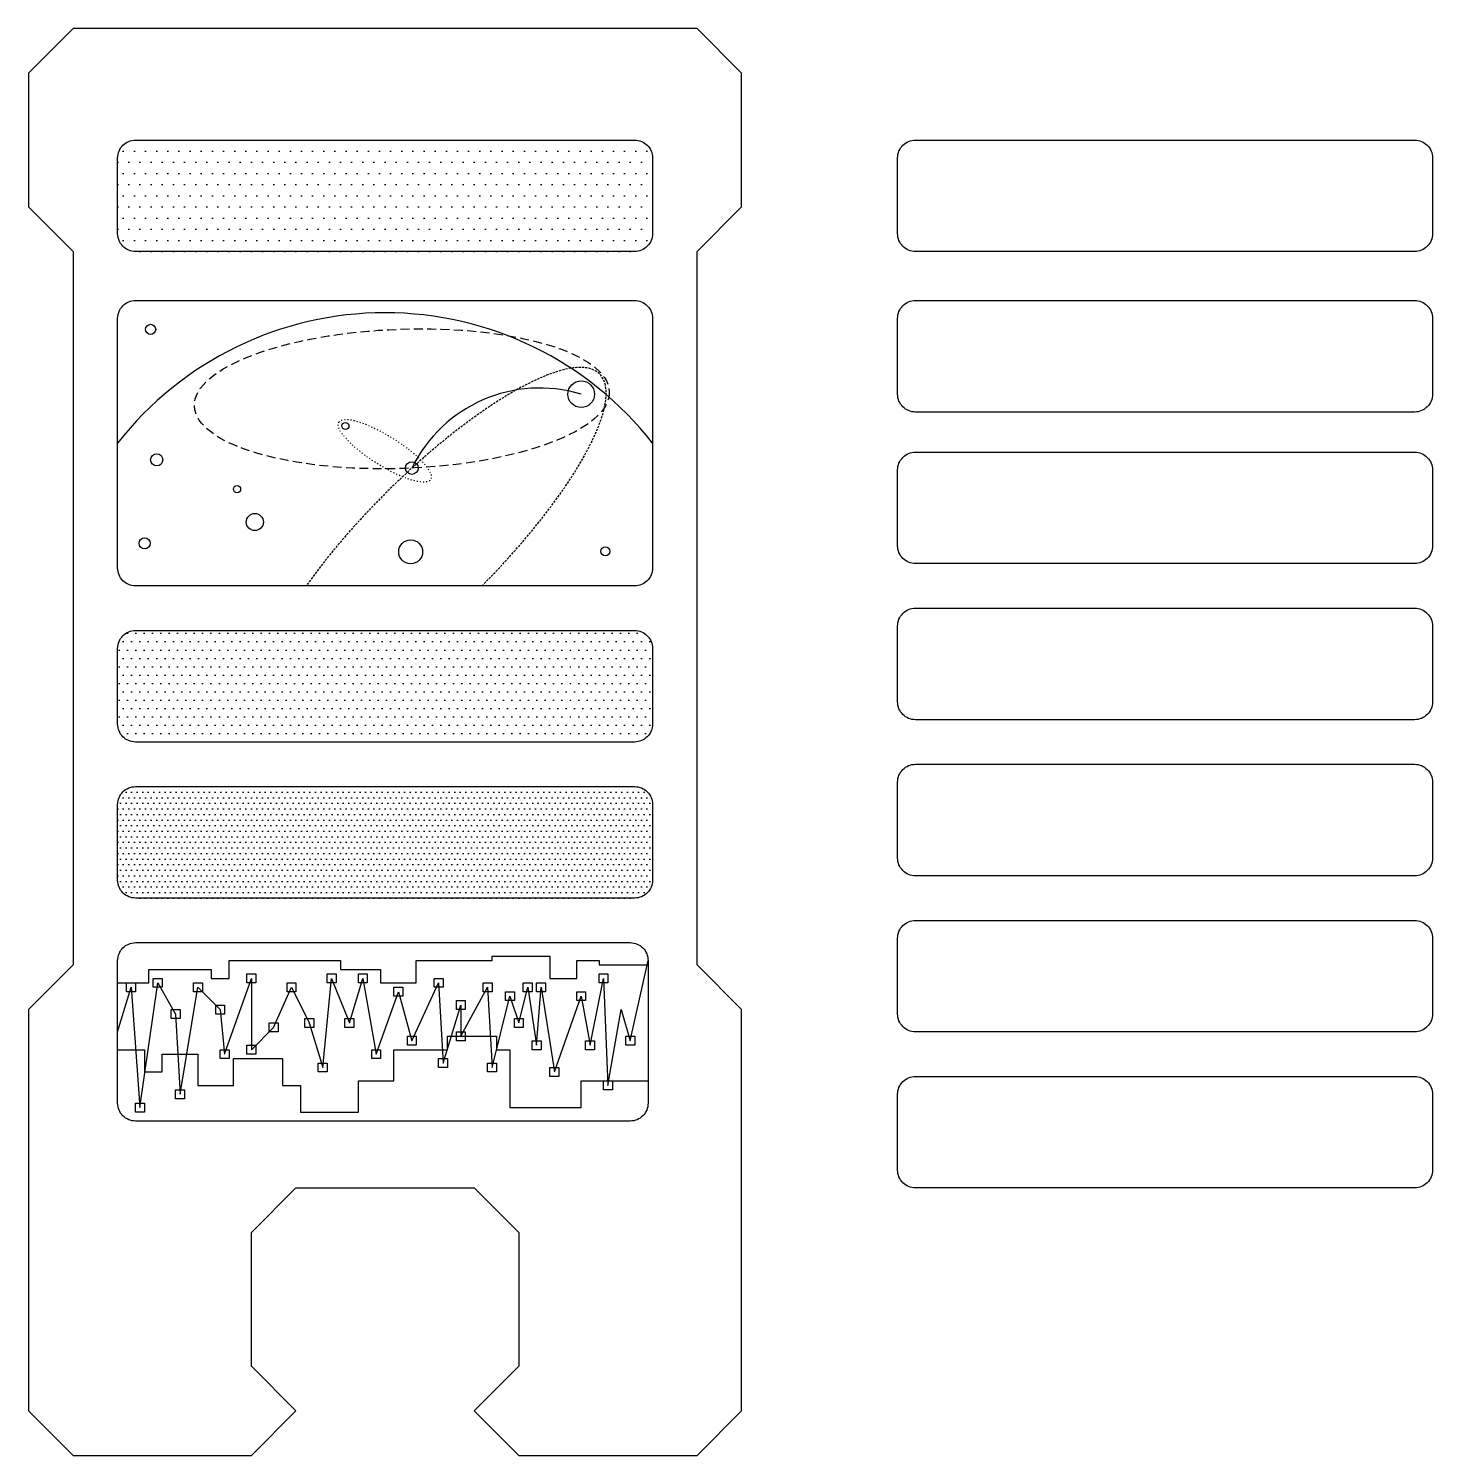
# Model space of a CAD drawing. Header units: millimetres. Extents: x 2 to 160, y 2 to 162.
import ezdxf

# ---------------------------------------------------------------- set-up
doc = ezdxf.new("R2010")
doc.units = ezdxf.units.MM
doc.header["$MEASUREMENT"] = 0
for name, pattern in [('DASHEDX2', [1.5, 1, -0.5]), ('DOT', [0.25, 0, -0.25]), ('HIDDEN', [0.375, 0.25, -0.125])]:
    doc.linetypes.add(name, pattern=pattern)
doc.layers.add('inner display', color=2, linetype='Continuous')
doc.layers.add('outline', color=1, linetype='Continuous')

msp = doc.modelspace()

# ---------------------------------------------------------------- hatches: boundary and pattern name
at = {"layer": 'inner display'}
h = msp.add_hatch(dxfattribs=at)
h.set_pattern_fill('DOTS', color=256, scale=20)
h.paths.add_polyline_path([(72.5, 148, 0.414214), (70.5, 150), (14.5, 150, 0.414214), (12.5, 148), (12.5, 139.5, 0.414214), (14.5, 137.5), (70.5, 137.5, 0.414214), (72.5, 139.5)])
h = msp.add_hatch(dxfattribs=at)
h.set_pattern_fill('DOTS', color=256, scale=15)
h.paths.add_polyline_path([(72.5, 93, 0.414214), (70.5, 95), (14.5, 95, 0.414214), (12.5, 93), (12.5, 84.5, 0.414214), (14.5, 82.5), (70.5, 82.5, 0.414214), (72.5, 84.5)])
h = msp.add_hatch(dxfattribs=at)
h.set_pattern_fill('DOTS', color=256, scale=10)
h.paths.add_polyline_path([(72.5, 75.5, 0.414214), (70.5, 77.5), (14.5, 77.5, 0.414214), (12.5, 75.5), (12.5, 67, 0.414214), (14.5, 65), (70.5, 65, 0.414214), (72.5, 67)])

# ---------------------------------------------------------------- linework, layer by layer
for p, q in [((2.5, 142.5), (2.5, 142.5)), ((82.5, 142.5), (82.5, 142.5)), ((2.5, 52.5), (2.5, 52.5)), ((82.5, 52.5), (82.5, 52.5))]:
    msp.add_line(p, q)
for p, q in [((70, 49), (72, 58)), ((24.5, 47.5), (27.5, 56)), ((27.5, 56), (27.5, 48)), ((35.5, 46), (36.5, 56)), ((36.5, 56), (38.5, 51)), ((38.5, 51), (40, 56)), ((40, 56), (41.5, 47.5)), ((65.5, 48.5), (67, 56)), ((67, 56), (67.5, 44)), ((12.5, 50), (14, 55)), ((14, 55), (15, 41.5)), ((15, 41.5), (17, 55.5)), ((17, 55.5), (19, 52)), ((19.5, 43), (21.5, 55)), ((21.5, 55), (24, 52.5)), ((30, 50.5), (32, 55)), ((32, 55), (34, 51)), ((41.5, 47.5), (44, 54.5)), ((44, 54.5), (45.5, 49)), ((45.5, 49), (48.5, 55.5)), ((48.5, 55.5), (49, 46.5)), ((51, 49.5), (54, 55)), ((54, 55), (54.5, 46)), ((57.5, 51), (58.5, 55)), ((58.5, 55), (59.5, 48.5)), ((59.5, 48.5), (60, 55)), ((60, 55), (61.5, 45.5)), ((49, 46.5), (51, 53)), ((51, 53), (51, 49.5)), ((54.5, 46), (56.5, 54)), ((56.5, 54), (57.5, 51)), ((61.5, 45.5), (64.5, 54)), ((64.5, 54), (65.5, 48.5)), ((19, 52), (19.5, 43)), ((24, 52.5), (24.5, 47.5)), ((67.5, 44), (69, 52.5)), ((69, 52.5), (70, 49)), ((27.5, 48), (30, 50.5)), ((34, 51), (35.5, 46))]:
    msp.add_line(p, q, dxfattribs=at)
for points in [[(14.5, 150), (70.5, 150, -0.414214), (72.5, 148), (72.5, 139.5, -0.414214), (70.5, 137.5), (14.5, 137.5, -0.414214), (12.5, 139.5), (12.5, 148, -0.414214)], [(102, 150), (158, 150, -0.414214), (160, 148), (160, 139.5, -0.414214), (158, 137.5), (102, 137.5, -0.414214), (100, 139.5), (100, 148, -0.414214)], [(14.5, 132), (70.5, 132, -0.414214), (72.5, 130), (72.5, 102, -0.414214), (70.5, 100), (14.5, 100, -0.414214), (12.5, 102), (12.5, 130, -0.414214)], [(102, 132), (158, 132, -0.414214), (160, 130), (160, 121.5, -0.414214), (158, 119.5), (102, 119.5, -0.414214), (100, 121.5), (100, 130, -0.414214)], [(102, 115), (158, 115, -0.414214), (160, 113), (160, 104.5, -0.414214), (158, 102.5), (102, 102.5, -0.414214), (100, 104.5), (100, 113, -0.414214)], [(102, 97.5), (158, 97.5, -0.414214), (160, 95.5), (160, 87, -0.414214), (158, 85), (102, 85, -0.414214), (100, 87), (100, 95.5, -0.414214)], [(14.5, 95), (70.5, 95, -0.414214), (72.5, 93), (72.5, 84.5, -0.414214), (70.5, 82.5), (14.5, 82.5, -0.414214), (12.5, 84.5), (12.5, 93, -0.414214)], [(102, 80), (158, 80, -0.414214), (160, 78), (160, 69.5, -0.414214), (158, 67.5), (102, 67.5, -0.414214), (100, 69.5), (100, 78, -0.414214)], [(14.5, 77.5), (70.5, 77.5, -0.414214), (72.5, 75.5), (72.5, 67, -0.414214), (70.5, 65), (14.5, 65, -0.414214), (12.5, 67), (12.5, 75.5, -0.414214)], [(102, 62.5), (158, 62.5, -0.414214), (160, 60.5), (160, 52, -0.414214), (158, 50), (102, 50, -0.414214), (100, 52), (100, 60.5, -0.414214)], [(14.5, 60), (70, 60, -0.414214), (72, 58), (72, 42, -0.414214), (70, 40), (14.5, 40, -0.414214), (12.5, 42), (12.5, 58, -0.414214)], [(102, 45), (158, 45, -0.414214), (160, 43), (160, 34.5, -0.414214), (158, 32.5), (102, 32.5, -0.414214), (100, 34.5), (100, 43, -0.414214)]]:
    msp.add_lwpolyline(points, format="xyb", close=True, dxfattribs=at)
for points in [[(12.5, 55.5), (16, 55.5), (16, 57), (23, 57), (23, 56), (25, 56), (25, 58), (37.5, 58), (37.5, 57), (42, 57), (42, 55.5), (46, 55.5), (46, 58), (54.5, 58), (54.5, 58.5), (61, 58.5), (61, 56), (64, 56), (64, 58), (66.5, 58), (66.5, 57.5), (71.89, 57.5)], [(12.5, 48), (15.5, 48), (15.5, 45.5), (17.5, 45.5), (17.5, 47.5), (21.5, 47.5), (21.5, 44), (25.5, 44), (25.5, 47), (31, 47), (31, 44), (33, 44), (33, 41), (39.5, 41), (39.5, 44.5), (43.5, 44.5), (43.5, 48), (49.5, 48), (49.5, 49.5), (55, 49.5), (55, 48), (56.5, 48), (56.5, 41.5), (64.5, 41.5), (64.5, 44.5), (72, 44.5)]]:
    msp.add_lwpolyline(points, dxfattribs=at)
for points in [[(16.5, 56), (17.5, 56), (17.5, 55), (16.5, 55)], [(27, 56.5), (28, 56.5), (28, 55.5), (27, 55.5)], [(36, 56.5), (37, 56.5), (37, 55.5), (36, 55.5)], [(39.5, 56.5), (40.5, 56.5), (40.5, 55.5), (39.5, 55.5)], [(48, 56), (49, 56), (49, 55), (48, 55)], [(66.5, 56.5), (67.5, 56.5), (67.5, 55.5), (66.5, 55.5)], [(13.5, 55.5), (14.5, 55.5), (14.5, 54.5), (13.5, 54.5)], [(21, 55.5), (22, 55.5), (22, 54.5), (21, 54.5)], [(31.5, 55.5), (32.5, 55.5), (32.5, 54.5), (31.5, 54.5)], [(43.5, 55), (44.5, 55), (44.5, 54), (43.5, 54)], [(53.5, 55.5), (54.5, 55.5), (54.5, 54.5), (53.5, 54.5)], [(56, 54.5), (57, 54.5), (57, 53.5), (56, 53.5)], [(58, 55.5), (59, 55.5), (59, 54.5), (58, 54.5)], [(59.5, 55.5), (60.5, 55.5), (60.5, 54.5), (59.5, 54.5)], [(64, 54.5), (65, 54.5), (65, 53.5), (64, 53.5)], [(23.5, 53), (24.5, 53), (24.5, 52), (23.5, 52)], [(50.5, 53.5), (51.5, 53.5), (51.5, 52.5), (50.5, 52.5)], [(18.5, 52.5), (19.5, 52.5), (19.5, 51.5), (18.5, 51.5)], [(33.5, 51.5), (34.5, 51.5), (34.5, 50.5), (33.5, 50.5)], [(38, 51.5), (39, 51.5), (39, 50.5), (38, 50.5)], [(57, 51.5), (58, 51.5), (58, 50.5), (57, 50.5)], [(29.5, 51), (30.5, 51), (30.5, 50), (29.5, 50)], [(50.5, 50), (51.5, 50), (51.5, 49), (50.5, 49)], [(24, 48), (25, 48), (25, 47), (24, 47)], [(27, 48.5), (28, 48.5), (28, 47.5), (27, 47.5)], [(41, 48), (42, 48), (42, 47), (41, 47)], [(45, 49.5), (46, 49.5), (46, 48.5), (45, 48.5)], [(59, 49), (60, 49), (60, 48), (59, 48)], [(65, 49), (66, 49), (66, 48), (65, 48)], [(69.5, 49.5), (70.5, 49.5), (70.5, 48.5), (69.5, 48.5)], [(35, 46.5), (36, 46.5), (36, 45.5), (35, 45.5)], [(48.5, 47), (49.5, 47), (49.5, 46), (48.5, 46)], [(54, 46.5), (55, 46.5), (55, 45.5), (54, 45.5)], [(61, 46), (62, 46), (62, 45), (61, 45)], [(19, 43.5), (20, 43.5), (20, 42.5), (19, 42.5)], [(67, 44.5), (68, 44.5), (68, 43.5), (67, 43.5)], [(14.5, 42), (15.5, 42), (15.5, 41), (14.5, 41)]]:
    msp.add_lwpolyline(points, close=True, dxfattribs=at)
for centre, radius in [((16.2, 128.77), 0.568), ((64.5, 121.5), 1.5), ((38.05, 117.94), 0.397), ((16.88, 114.14), 0.681), ((45.5, 113.21), 0.712), ((25.9, 110.85), 0.397), ((27.89, 107.16), 0.963), ((15.52, 104.78), 0.624), ((45.37, 103.82), 1.34), ((67.22, 103.87), 0.511)]:
    msp.add_circle(centre, radius, dxfattribs=at)
for centre, radius, start, end in [((42.5, 92.54), 38.09, 38.0302, 141.9698), ((59.87, 106.19), 16, 73.1783, 153.9523)]:
    msp.add_arc(centre, radius, start, end, dxfattribs=at)
at = {"layer": 'inner display', "linetype": 'DASHEDX2'}
msp.add_ellipse((44.38, 120.98), major_axis=(23.27, 0.82), ratio=0.335402, dxfattribs=at)
at = {"layer": 'inner display', "linetype": 'HIDDEN'}
msp.add_ellipse((47.81, 105.05), major_axis=(-18.76, -18.71), ratio=0.283019, start_param=1.584592, end_param=5.251602, dxfattribs=at)
at = {"layer": 'inner display', "linetype": 'DOT'}
msp.add_ellipse((42.47, 115.15), major_axis=(-5.15, 3.22), ratio=0.274414, dxfattribs=at)
at = {"layer": 'outline'}
msp.add_lwpolyline([(77.5, 162.5), (7.5, 162.5), (2.5, 157.5), (2.5, 142.5), (7.5, 137.5), (7.5, 57.5), (2.5, 52.5), (2.5, 7.5), (7.5, 2.5), (27.5, 2.5), (32.5, 7.5), (27.5, 12.5), (27.5, 27.5), (32.5, 32.5), (52.5, 32.5), (57.5, 27.5), (57.5, 12.5), (52.5, 7.5), (57.5, 2.5), (77.5, 2.5), (82.5, 7.5), (82.5, 52.5), (77.5, 57.5), (77.5, 137.5), (82.5, 142.5), (82.5, 157.5)], close=True, dxfattribs=at)

doc.saveas('drawing.dxf')
